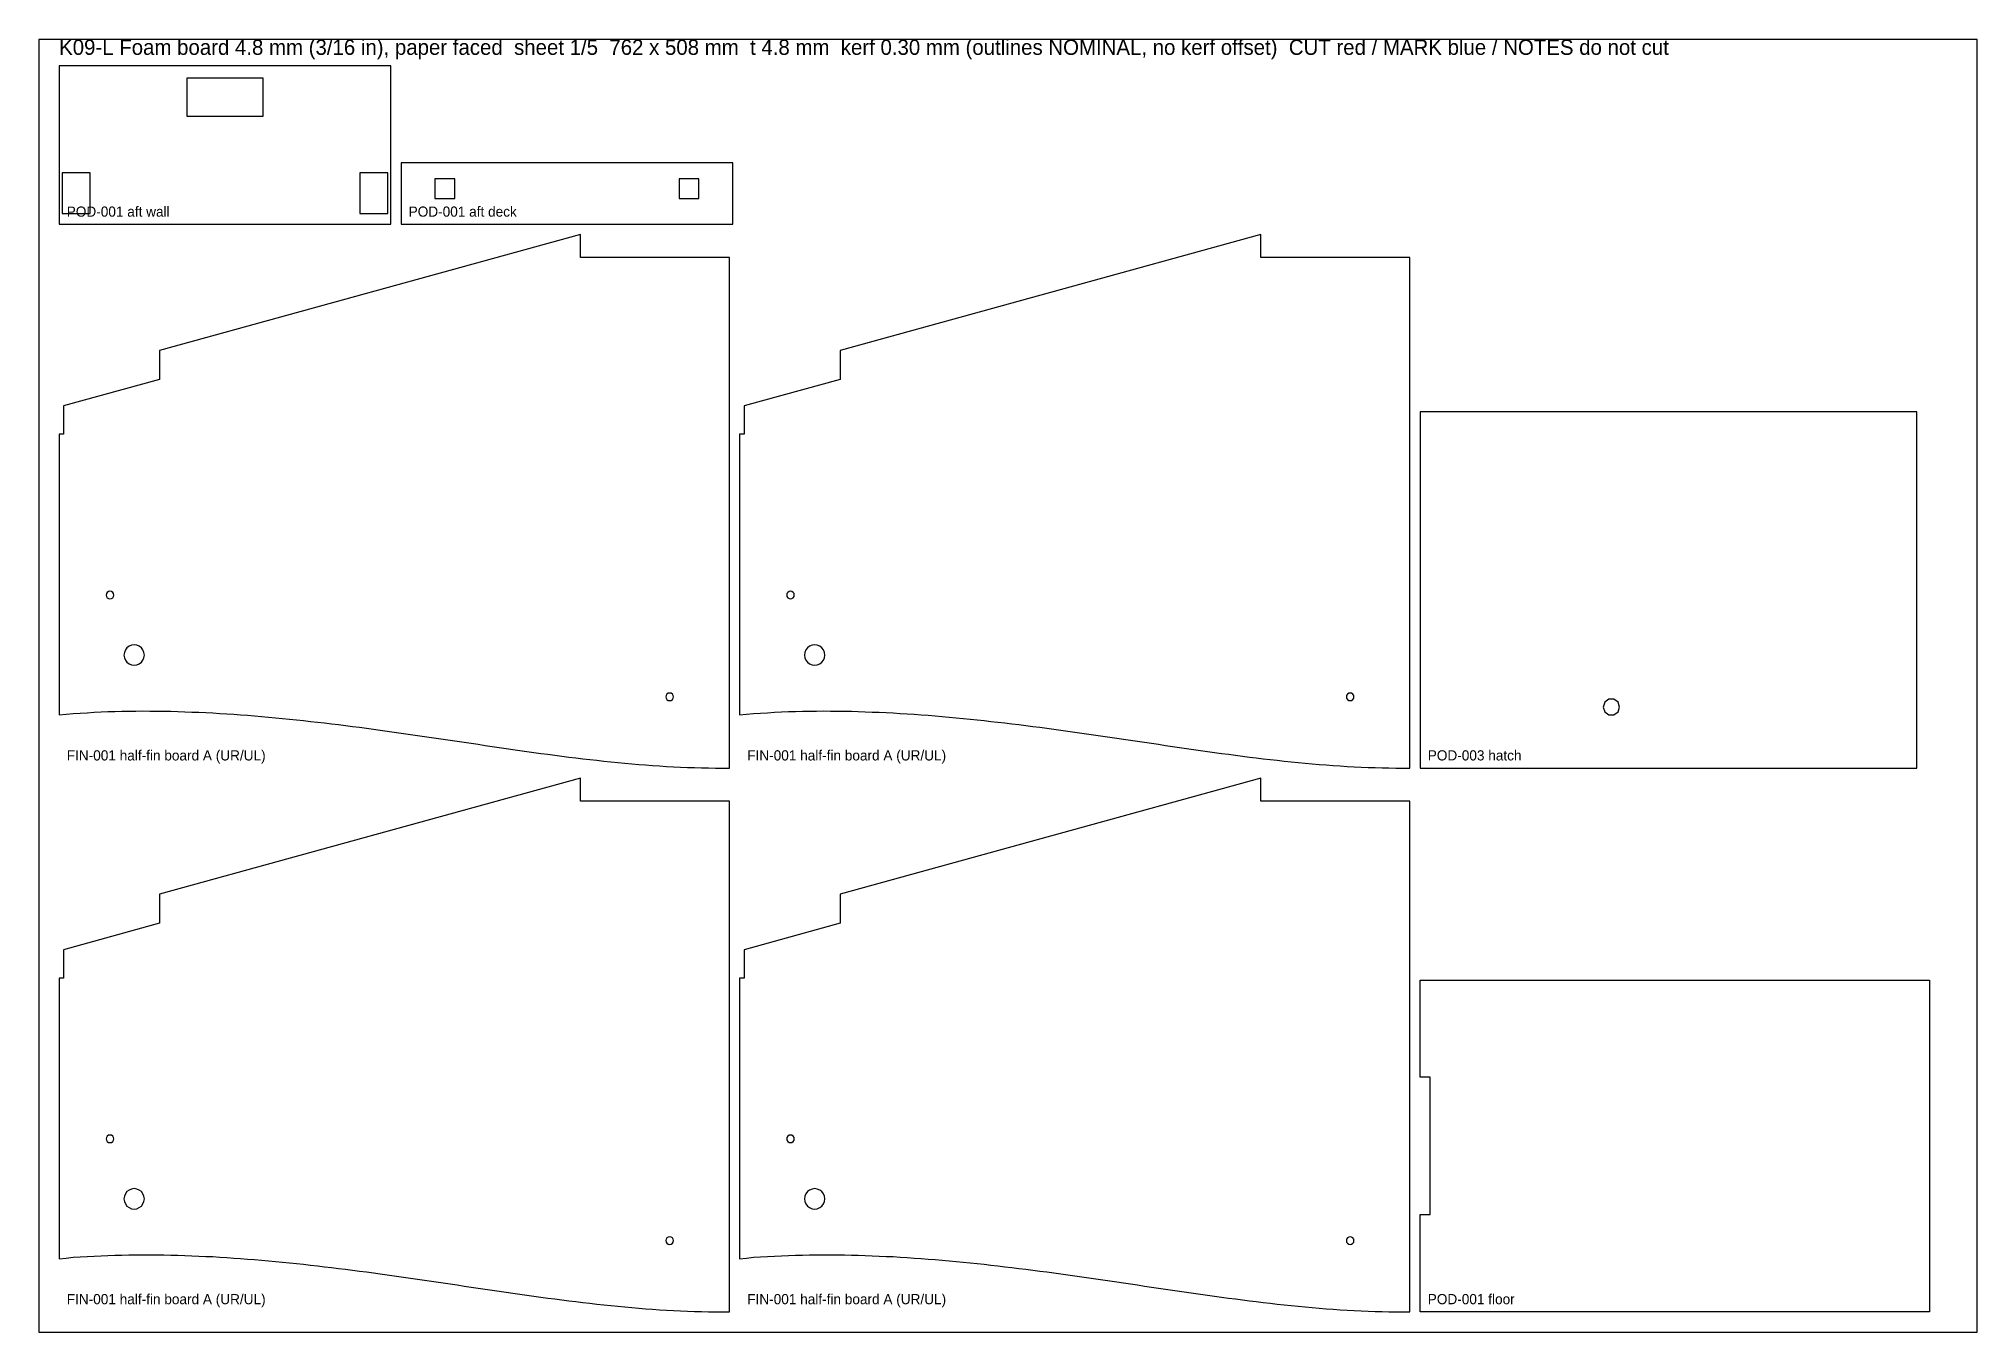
# Model space of a CAD drawing. Header units: millimetres. Extents: x 0 to 762, y 0 to 508.
import ezdxf

# ---------------------------------------------------------------- set-up
doc = ezdxf.new("R2010")
doc.units = ezdxf.units.MM
for name, color, linetype in [('CUT', 1, 'CONTINUOUS'), ('MARK', 5, 'CONTINUOUS'), ('NOTES', 7, 'CONTINUOUS')]:
    doc.layers.add(name, color=color, linetype=linetype)

msp = doc.modelspace()

# ---------------------------------------------------------------- linework, layer by layer
at = {"layer": 'CUT'}
for points in [[(8, 435.4), (138.4, 435.4), (138.4, 497.6491), (8, 497.6491)], [(58.2, 477.8491), (88.2, 477.8491), (88.2, 492.8491), (58.2, 492.8491)], [(272.8, 435.4), (272.8, 459.6), (142.4, 459.6), (142.4, 435.4)], [(9.2, 439.6491), (20.2, 439.6491), (20.2, 455.6491), (9.2, 455.6491)], [(126.2, 439.6491), (137.2, 439.6491), (137.2, 455.6491), (126.2, 455.6491)], [(163.5, 445.5), (163.5, 453.3), (155.7, 453.3), (155.7, 445.5)], [(259.5, 445.5), (259.5, 453.3), (251.7, 453.3), (251.7, 445.5)], [(8, 242.5942), (10.7448, 242.8632), (13.4896, 243.1321), (16.2344, 243.301), (18.9792, 243.4582), (21.724, 243.6155), (24.4688, 243.7727), (27.2135, 243.8969), (29.9583, 243.956), (32.7031, 244.0152), (35.4479, 244.0743), (38.1927, 244.1335), (40.9375, 244.1505), (43.6823, 244.1194), (46.4271, 244.0882), (49.1719, 244.0571), (51.9167, 244.026), (54.6615, 243.9681), (57.4063, 243.8549), (60.151, 243.7417), (62.8958, 243.6286), (65.6406, 243.5154), (68.3854, 243.4022), (71.1302, 243.2175), (73.875, 243.0293), (76.6198, 242.8411), (79.3646, 242.653), (82.1094, 242.4648), (84.8542, 242.251), (87.599, 241.9976), (90.3438, 241.7441), (93.0885, 241.4906), (95.8333, 241.2371), (98.5781, 240.9836), (101.3229, 240.6922), (104.0677, 240.3823), (106.8125, 240.0725), (109.5573, 239.7626), (112.3021, 239.4527), (115.0469, 239.1429), (117.7917, 238.7953), (120.5365, 238.4408), (123.2812, 238.0864), (126.026, 237.7319), (128.7708, 237.3775), (131.5156, 237.023), (134.2604, 236.637), (137.0052, 236.2496), (139.75, 235.8622), (142.4948, 235.4748), (145.2396, 235.0874), (147.9844, 234.6989), (150.7292, 234.2928), (153.474, 233.8867), (156.2188, 233.4806), (158.9635, 233.0745), (161.7083, 232.6685), (164.4531, 232.2621), (167.1979, 231.8545), (169.9427, 231.447), (172.6875, 231.0394), (175.4323, 230.6319), (178.1771, 230.2244), (180.9219, 229.8242), (183.6667, 229.4328), (186.4115, 229.0414), (189.1562, 228.6501), (191.901, 228.2587), (194.6458, 227.8673), (197.3906, 227.4999), (200.1354, 227.1353), (202.8802, 226.7707), (205.625, 226.4061), (208.3698, 226.0456), (211.1146, 225.7168), (213.8594, 225.4025), (216.6042, 225.0882), (219.349, 224.7739), (222.0937, 224.4596), (224.8385, 224.1802), (227.5833, 223.9163), (230.3281, 223.6525), (233.0729, 223.3887), (235.8177, 223.1388), (238.5625, 222.9402), (241.3073, 222.7415), (244.0521, 222.5429), (246.7969, 222.3633), (249.5417, 222.2325), (252.2865, 222.1018), (255.0313, 221.9711), (257.776, 221.8944), (260.5208, 221.8186), (263.2656, 221.7578), (266.0104, 221.7211), (268.7552, 221.7009), (271.5, 221.7), (271.5, 422.4), (212.9, 422.4), (212.9, 431.4), (47.5, 385.7919), (47.5, 374.4187), (9.75, 364.0093), (9.75, 352.9), (8, 352.9)], [(275.5, 242.5942), (278.2448, 242.8632), (280.9896, 243.1321), (283.7344, 243.301), (286.4792, 243.4582), (289.224, 243.6155), (291.9688, 243.7727), (294.7135, 243.8969), (297.4583, 243.956), (300.2031, 244.0152), (302.9479, 244.0743), (305.6927, 244.1335), (308.4375, 244.1505), (311.1823, 244.1194), (313.9271, 244.0882), (316.6719, 244.0571), (319.4167, 244.026), (322.1615, 243.9681), (324.9062, 243.8549), (327.651, 243.7417), (330.3958, 243.6286), (333.1406, 243.5154), (335.8854, 243.4022), (338.6302, 243.2175), (341.375, 243.0293), (344.1198, 242.8411), (346.8646, 242.653), (349.6094, 242.4648), (352.3542, 242.251), (355.099, 241.9976), (357.8438, 241.7441), (360.5885, 241.4906), (363.3333, 241.2371), (366.0781, 240.9836), (368.8229, 240.6922), (371.5677, 240.3823), (374.3125, 240.0725), (377.0573, 239.7626), (379.8021, 239.4527), (382.5469, 239.1429), (385.2917, 238.7953), (388.0365, 238.4408), (390.7812, 238.0864), (393.526, 237.7319), (396.2708, 237.3775), (399.0156, 237.023), (401.7604, 236.637), (404.5052, 236.2496), (407.25, 235.8622), (409.9948, 235.4748), (412.7396, 235.0874), (415.4844, 234.6989), (418.2292, 234.2928), (420.974, 233.8867), (423.7188, 233.4806), (426.4635, 233.0745), (429.2083, 232.6685), (431.9531, 232.2621), (434.6979, 231.8545), (437.4427, 231.447), (440.1875, 231.0394), (442.9323, 230.6319), (445.6771, 230.2244), (448.4219, 229.8242), (451.1667, 229.4328), (453.9115, 229.0414), (456.6562, 228.6501), (459.401, 228.2587), (462.1458, 227.8673), (464.8906, 227.4999), (467.6354, 227.1353), (470.3802, 226.7707), (473.125, 226.4061), (475.8698, 226.0456), (478.6146, 225.7168), (481.3594, 225.4025), (484.1042, 225.0882), (486.849, 224.7739), (489.5937, 224.4596), (492.3385, 224.1802), (495.0833, 223.9163), (497.8281, 223.6525), (500.5729, 223.3887), (503.3177, 223.1388), (506.0625, 222.9402), (508.8073, 222.7415), (511.5521, 222.5429), (514.2969, 222.3633), (517.0417, 222.2325), (519.7865, 222.1018), (522.5312, 221.9711), (525.276, 221.8944), (528.0208, 221.8186), (530.7656, 221.7578), (533.5104, 221.7211), (536.2552, 221.7009), (539, 221.7), (539, 422.4), (480.4, 422.4), (480.4, 431.4), (315, 385.7919), (315, 374.4187), (277.25, 364.0093), (277.25, 352.9), (275.5, 352.9)], [(543, 221.7), (738.2, 221.7), (738.2, 361.7), (543, 361.7)], [(41.5, 266.1185), (41.3637, 267.1538), (40.9641, 268.1185), (40.3284, 268.947), (39.5, 269.5826), (38.5353, 269.9822), (37.5, 270.1185), (36.4647, 269.9822), (35.5, 269.5826), (34.6716, 268.947), (34.0359, 268.1185), (33.6363, 267.1538), (33.5, 266.1185), (33.6363, 265.0833), (34.0359, 264.1185), (34.6716, 263.2901), (35.5, 262.6544), (36.4647, 262.2548), (37.5, 262.1185), (38.5353, 262.2548), (39.5, 262.6544), (40.3284, 263.2901), (40.9641, 264.1185), (41.3637, 265.0833)], [(309, 266.1185), (308.8637, 267.1538), (308.4641, 268.1185), (307.8284, 268.947), (307, 269.5826), (306.0353, 269.9822), (305, 270.1185), (303.9647, 269.9822), (303, 269.5826), (302.1716, 268.947), (301.5359, 268.1185), (301.1363, 267.1538), (301, 266.1185), (301.1363, 265.0833), (301.5359, 264.1185), (302.1716, 263.2901), (303, 262.6544), (303.9647, 262.2548), (305, 262.1185), (306.0353, 262.2548), (307, 262.6544), (307.8284, 263.2901), (308.4641, 264.1185), (308.8637, 265.0833)], [(621.4, 245.7), (620.7889, 247.5809), (619.1889, 248.7434), (617.2111, 248.7434), (615.6111, 247.5809), (615, 245.7), (615.6111, 243.8191), (617.2111, 242.6566), (619.1889, 242.6566), (620.7889, 243.8191)], [(8, 28.8942), (10.7448, 29.1632), (13.4896, 29.4321), (16.2344, 29.601), (18.9792, 29.7582), (21.724, 29.9155), (24.4688, 30.0727), (27.2135, 30.1969), (29.9583, 30.256), (32.7031, 30.3152), (35.4479, 30.3743), (38.1927, 30.4335), (40.9375, 30.4505), (43.6823, 30.4194), (46.4271, 30.3882), (49.1719, 30.3571), (51.9167, 30.326), (54.6615, 30.2681), (57.4063, 30.1549), (60.151, 30.0417), (62.8958, 29.9286), (65.6406, 29.8154), (68.3854, 29.7022), (71.1302, 29.5175), (73.875, 29.3293), (76.6198, 29.1411), (79.3646, 28.953), (82.1094, 28.7648), (84.8542, 28.551), (87.599, 28.2976), (90.3438, 28.0441), (93.0885, 27.7906), (95.8333, 27.5371), (98.5781, 27.2836), (101.3229, 26.9922), (104.0677, 26.6823), (106.8125, 26.3725), (109.5573, 26.0626), (112.3021, 25.7527), (115.0469, 25.4429), (117.7917, 25.0953), (120.5365, 24.7408), (123.2812, 24.3864), (126.026, 24.0319), (128.7708, 23.6775), (131.5156, 23.323), (134.2604, 22.937), (137.0052, 22.5496), (139.75, 22.1622), (142.4948, 21.7748), (145.2396, 21.3874), (147.9844, 20.9989), (150.7292, 20.5928), (153.474, 20.1867), (156.2188, 19.7806), (158.9635, 19.3745), (161.7083, 18.9685), (164.4531, 18.5621), (167.1979, 18.1545), (169.9427, 17.747), (172.6875, 17.3394), (175.4323, 16.9319), (178.1771, 16.5244), (180.9219, 16.1242), (183.6667, 15.7328), (186.4115, 15.3414), (189.1562, 14.9501), (191.901, 14.5587), (194.6458, 14.1673), (197.3906, 13.7999), (200.1354, 13.4353), (202.8802, 13.0707), (205.625, 12.7061), (208.3698, 12.3456), (211.1146, 12.0168), (213.8594, 11.7025), (216.6042, 11.3882), (219.349, 11.0739), (222.0937, 10.7596), (224.8385, 10.4802), (227.5833, 10.2163), (230.3281, 9.9525), (233.0729, 9.6887), (235.8177, 9.4388), (238.5625, 9.2402), (241.3073, 9.0415), (244.0521, 8.8429), (246.7969, 8.6633), (249.5417, 8.5325), (252.2865, 8.4018), (255.0313, 8.2711), (257.776, 8.1944), (260.5208, 8.1186), (263.2656, 8.0578), (266.0104, 8.0211), (268.7552, 8.0009), (271.5, 8), (271.5, 208.7), (212.9, 208.7), (212.9, 217.7), (47.5, 172.0919), (47.5, 160.7187), (9.75, 150.3093), (9.75, 139.2), (8, 139.2)], [(275.5, 28.8942), (278.2448, 29.1632), (280.9896, 29.4321), (283.7344, 29.601), (286.4792, 29.7582), (289.224, 29.9155), (291.9688, 30.0727), (294.7135, 30.1969), (297.4583, 30.256), (300.2031, 30.3152), (302.9479, 30.3743), (305.6927, 30.4335), (308.4375, 30.4505), (311.1823, 30.4194), (313.9271, 30.3882), (316.6719, 30.3571), (319.4167, 30.326), (322.1615, 30.2681), (324.9062, 30.1549), (327.651, 30.0417), (330.3958, 29.9286), (333.1406, 29.8154), (335.8854, 29.7022), (338.6302, 29.5175), (341.375, 29.3293), (344.1198, 29.1411), (346.8646, 28.953), (349.6094, 28.7648), (352.3542, 28.551), (355.099, 28.2976), (357.8438, 28.0441), (360.5885, 27.7906), (363.3333, 27.5371), (366.0781, 27.2836), (368.8229, 26.9922), (371.5677, 26.6823), (374.3125, 26.3725), (377.0573, 26.0626), (379.8021, 25.7527), (382.5469, 25.4429), (385.2917, 25.0953), (388.0365, 24.7408), (390.7812, 24.3864), (393.526, 24.0319), (396.2708, 23.6775), (399.0156, 23.323), (401.7604, 22.937), (404.5052, 22.5496), (407.25, 22.1622), (409.9948, 21.7748), (412.7396, 21.3874), (415.4844, 20.9989), (418.2292, 20.5928), (420.974, 20.1867), (423.7188, 19.7806), (426.4635, 19.3745), (429.2083, 18.9685), (431.9531, 18.5621), (434.6979, 18.1545), (437.4427, 17.747), (440.1875, 17.3394), (442.9323, 16.9319), (445.6771, 16.5244), (448.4219, 16.1242), (451.1667, 15.7328), (453.9115, 15.3414), (456.6562, 14.9501), (459.401, 14.5587), (462.1458, 14.1673), (464.8906, 13.7999), (467.6354, 13.4353), (470.3802, 13.0707), (473.125, 12.7061), (475.8698, 12.3456), (478.6146, 12.0168), (481.3594, 11.7025), (484.1042, 11.3882), (486.849, 11.0739), (489.5937, 10.7596), (492.3385, 10.4802), (495.0833, 10.2163), (497.8281, 9.9525), (500.5729, 9.6887), (503.3177, 9.4388), (506.0625, 9.2402), (508.8073, 9.0415), (511.5521, 8.8429), (514.2969, 8.6633), (517.0417, 8.5325), (519.7865, 8.4018), (522.5312, 8.2711), (525.276, 8.1944), (528.0208, 8.1186), (530.7656, 8.0578), (533.5104, 8.0211), (536.2552, 8.0009), (539, 8), (539, 208.7), (480.4, 208.7), (480.4, 217.7), (315, 172.0919), (315, 160.7187), (277.25, 150.3093), (277.25, 139.2), (275.5, 139.2)], [(543, 8), (543, 46.2), (547, 46.2), (547, 100.2), (543, 100.2), (543, 138.4), (743.2, 138.4), (743.2, 8)], [(41.5, 52.4185), (41.3637, 53.4538), (40.9641, 54.4185), (40.3284, 55.247), (39.5, 55.8826), (38.5353, 56.2822), (37.5, 56.4185), (36.4647, 56.2822), (35.5, 55.8826), (34.6716, 55.247), (34.0359, 54.4185), (33.6363, 53.4538), (33.5, 52.4185), (33.6363, 51.3833), (34.0359, 50.4185), (34.6716, 49.5901), (35.5, 48.9544), (36.4647, 48.5548), (37.5, 48.4185), (38.5353, 48.5548), (39.5, 48.9544), (40.3284, 49.5901), (40.9641, 50.4185), (41.3637, 51.3833)], [(309, 52.4185), (308.8637, 53.4538), (308.4641, 54.4185), (307.8284, 55.247), (307, 55.8826), (306.0353, 56.2822), (305, 56.4185), (303.9647, 56.2822), (303, 55.8826), (302.1716, 55.247), (301.5359, 54.4185), (301.1363, 53.4538), (301, 52.4185), (301.1363, 51.3833), (301.5359, 50.4185), (302.1716, 49.5901), (303, 48.9544), (303.9647, 48.5548), (305, 48.4185), (306.0353, 48.5548), (307, 48.9544), (307.8284, 49.5901), (308.4641, 50.4185), (308.8637, 51.3833)]]:
    msp.add_lwpolyline(points, close=True, dxfattribs=at)
at = {"layer": 'MARK'}
for points in [[(29.5, 289.7), (29.3858, 290.274), (29.0607, 290.7607), (28.574, 291.0858), (28, 291.2), (27.426, 291.0858), (26.9393, 290.7607), (26.6142, 290.274), (26.5, 289.7), (26.6142, 289.126), (26.9393, 288.6393), (27.426, 288.3142), (28, 288.2), (28.574, 288.3142), (29.0607, 288.6393), (29.3858, 289.126)], [(297, 289.7), (296.8858, 290.274), (296.5607, 290.7607), (296.074, 291.0858), (295.5, 291.2), (294.926, 291.0858), (294.4393, 290.7607), (294.1142, 290.274), (294, 289.7), (294.1142, 289.126), (294.4393, 288.6393), (294.926, 288.3142), (295.5, 288.2), (296.074, 288.3142), (296.5607, 288.6393), (296.8858, 289.126)], [(249.5, 249.7), (249.3858, 250.274), (249.0607, 250.7607), (248.574, 251.0858), (248, 251.2), (247.426, 251.0858), (246.9393, 250.7607), (246.6142, 250.274), (246.5, 249.7), (246.6142, 249.126), (246.9393, 248.6393), (247.426, 248.3142), (248, 248.2), (248.574, 248.3142), (249.0607, 248.6393), (249.3858, 249.126)], [(517, 249.7), (516.8858, 250.274), (516.5607, 250.7607), (516.074, 251.0858), (515.5, 251.2), (514.926, 251.0858), (514.4393, 250.7607), (514.1142, 250.274), (514, 249.7), (514.1142, 249.126), (514.4393, 248.6393), (514.926, 248.3142), (515.5, 248.2), (516.074, 248.3142), (516.5607, 248.6393), (516.8858, 249.126)], [(29.5, 76), (29.3858, 76.574), (29.0607, 77.0607), (28.574, 77.3858), (28, 77.5), (27.426, 77.3858), (26.9393, 77.0607), (26.6142, 76.574), (26.5, 76), (26.6142, 75.426), (26.9393, 74.9393), (27.426, 74.6142), (28, 74.5), (28.574, 74.6142), (29.0607, 74.9393), (29.3858, 75.426)], [(297, 76), (296.8858, 76.574), (296.5607, 77.0607), (296.074, 77.3858), (295.5, 77.5), (294.926, 77.3858), (294.4393, 77.0607), (294.1142, 76.574), (294, 76), (294.1142, 75.426), (294.4393, 74.9393), (294.926, 74.6142), (295.5, 74.5), (296.074, 74.6142), (296.5607, 74.9393), (296.8858, 75.426)], [(249.5, 36), (249.3858, 36.574), (249.0607, 37.0607), (248.574, 37.3858), (248, 37.5), (247.426, 37.3858), (246.9393, 37.0607), (246.6142, 36.574), (246.5, 36), (246.6142, 35.426), (246.9393, 34.9393), (247.426, 34.6142), (248, 34.5), (248.574, 34.6142), (249.0607, 34.9393), (249.3858, 35.426)], [(517, 36), (516.8858, 36.574), (516.5607, 37.0607), (516.074, 37.3858), (515.5, 37.5), (514.926, 37.3858), (514.4393, 37.0607), (514.1142, 36.574), (514, 36), (514.1142, 35.426), (514.4393, 34.9393), (514.926, 34.6142), (515.5, 34.5), (516.074, 34.6142), (516.5607, 34.9393), (516.8858, 35.426)]]:
    msp.add_lwpolyline(points, close=True, dxfattribs=at)
at = {"layer": 'NOTES'}
msp.add_lwpolyline([(0, 0), (762, 0), (762, 508), (0, 508)], close=True, dxfattribs=at)

# ---------------------------------------------------------------- texts
for s, height, p in [('K09-L Foam board 4.8 mm (3/16 in), paper faced  sheet 1/5  762 x 508 mm  t 4.8 mm  kerf 0.30 mm (outlines NOMINAL, no kerf offset)  CUT red / MARK blue / NOTES do not cut', 6, (8, 502)), ('POD-001 aft wall', 4, (11, 438.4)), ('POD-001 aft deck', 4, (145.4, 438.4)), ('FIN-001 half-fin board A (UR/UL)', 4, (11, 224.7)), ('FIN-001 half-fin board A (UR/UL)', 4, (278.5, 224.7)), ('POD-003 hatch', 4, (546, 224.7)), ('FIN-001 half-fin board A (UR/UL)', 4, (11, 11)), ('FIN-001 half-fin board A (UR/UL)', 4, (278.5, 11)), ('POD-001 floor', 4, (546, 11))]:
    msp.add_text(s, height=height, dxfattribs=at).set_placement(p)

doc.saveas('drawing.dxf')
